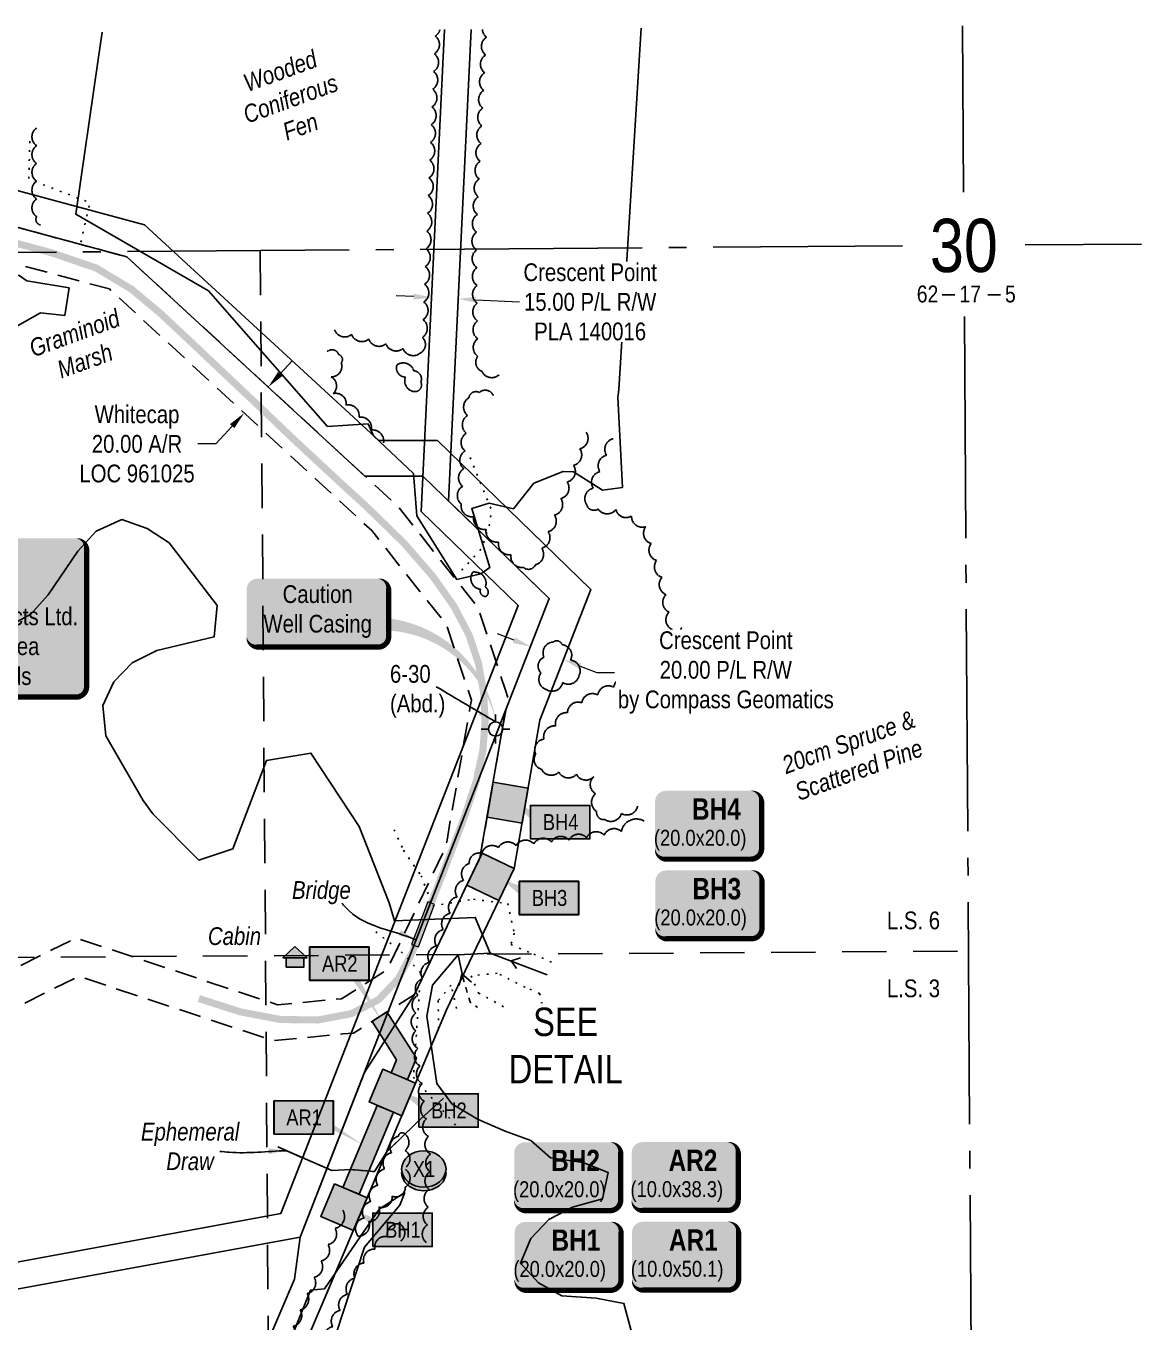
# Model space of a CAD drawing. Extents: x 527605 to 530044, y 6026292 to 6028502.
# Drawn here: x 529409 to 530043, y 6026666 to 6027396 of the extents above; entities that cross this region are included whole.
import ezdxf
from ezdxf.enums import TextEntityAlignment as Align

# ---------------------------------------------------------------- set-up
doc = ezdxf.new("R2010")
doc.units = 0
doc.header["$LTSCALE"] = 5
for name, pattern in [('0', [1, 1, 0]), ('foc-ACCESSROAD', [3.75, 2.5, -1.25]), ('foc-LSD', [8, 5, -3]), ('foc-QUARTERLINE', [33, 25, -3, 2, -3]), ('foc-TOPO', [1, 0.2, -0.8]), ('foc-TOPO-ephemeral', [6.25, 3.125, -0.625, 0.625, -0.625, 0.625, -0.625])]:
    doc.linetypes.add(name, pattern=pattern)
for name, color, linetype in [('10', 1, 'Continuous'), ('9', 3, 'Continuous'), ('AS-RESIDENCE', 14, 'Continuous'), ('AS-ROADS', 254, 'Continuous'), ('C-RW', 13, 'Continuous'), ('DETAIL-T', 7, 'Continuous'), ('F-AR', 190, 'foc-ACCESSROAD'), ('F-WS-S', 190, 'Continuous'), ('L-QSEC', 8, 'foc-QUARTERLINE'), ('L-SECLBL', 7, 'Continuous'), ('L-SECTION-LSD', 7, 'foc-LSD'), ('P-CROSSINGS', 250, 'Continuous'), ('P-TEMP-BLOCKS', 250, 'Continuous'), ('P-TEMP-H', 41, 'Continuous'), ('P-TEMP_WORKSPACE', 46, 'Continuous'), ('T-BUSH', 110, '0'), ('T-BUSH-T', 110, 'Continuous'), ('T-DRAW', 143, 'foc-TOPO-ephemeral'), ('T-GENERAL', 48, 'foc-TOPO'), ('T-VEGETATION CHANGE', 104, 'foc-TOPO'), ('T-WATER', 160, 'Continuous'), ('T-WATER-T', 170, 'Continuous'), ('WETLAND', 143, 'Continuous'), ('WETLAND-T', 146, 'Continuous')]:
    doc.layers.add(name, color=color, linetype=linetype)
for name, color, linetype, lineweight in [('AS-GENERAL', 48, 'Continuous', 18), ('C-RW-T', 13, 'Continuous', 9), ('F-AR-T', 190, 'Continuous', 9), ('F-WS-T', 190, 'Continuous', 9), ('T-TEXT', 48, 'Continuous', 18)]:
    doc.layers.add(name, color=color, linetype=linetype, lineweight=lineweight)
doc.layers.add('P-75m DRAINAGE AREA', color=7, linetype='Continuous', true_color=0xf1f8f1)
doc.styles.add('100L', font='ARIALN.TTF', dxfattribs={"height": 11})
doc.styles.add('80', font='ARIALN.TTF', dxfattribs={"height": 10})
doc.styles.add('80CG', font='ARIALN.TTF', dxfattribs={"height": 10})
doc.styles.add('80L', font='ARIALN.TTF', dxfattribs={"height": 10})
doc.styles.add('BOLD', font='ARIALNB.TTF')
doc.styles.add('Crossing', font='ARIALN.TTF', dxfattribs={"height": 10})
doc.styles.add('foc-LtypeFont', font='ARIALN.TTF', dxfattribs={"height": 7.35})
doc.styles.add('SIMPLEX', font='ARIALN.TTF')
doc.linetypes.add('foc-TOPO-flowdirection-NOLINE', pattern='A,0,[">",foc-LtypeFont,S=0.3,R=0,X=0,Y=-0.945],-20,[">",foc-LtypeFont,S=0.3,R=0,X=0,Y=-0.945],0', length=20)
doc.dimstyles.new('Compass 5 000', dxfattribs={"dimscale": 5, "dimtxt": 9, "dimasz": 2, "dimexe": 0.2, "dimexo": 0.0625, "dimgap": 0.5, "dimtad": 0, "dimtih": 1, "dimtoh": 1, "dimzin": 0, "dimdsep": 46, "dimtxsty": '80CG', "dimcen": 0.1, "dimse1": 1, "dimse2": 1, "dimclrd": 256, "dimclrt": 256, "dimaunit": 1, "dimadec": 4, "dimazin": 0, "dimtfac": 0.06, "dimtofl": 0, "dimtmove": 0, "dimatfit": 1, "dimfxl": 0.2, "dimtolj": 1, "dimtzin": 0, "dimlwd": -1, "dimarcsym": 0})

# ---------------------------------------------------------------- blocks, each defined once
blk = doc.blocks.new('L-SECLBL')
at = {"layer": '9', "color": 7}
for p, q in [((-5.08, -27.83), (-12.29, -27.83)), ((20.7, -27.83), (13.5, -27.83))]:
    blk.add_line(p, q, dxfattribs=at)
at = {"layer": '10', "color": 2, "style": 'SIMPLEX'}
blk.add_attdef('SEC', text='', height=30, dxfattribs=at).set_placement((0, 0), align=Align.MIDDLE)
at = {"layer": '10', "color": 5, "style": '80L'}
blk.add_attdef('TWP', text='', height=9.5, dxfattribs=at).set_placement((-14.43, -27.37), align=Align.MIDDLE_RIGHT)
blk.add_attdef('RGE', text='', height=9.5, dxfattribs=at).set_placement((3.62, -27.37), align=Align.MIDDLE_CENTER)
blk.add_attdef('MER', text='', height=9.5, dxfattribs=at).set_placement((23.17, -27.37), align=Align.MIDDLE_LEFT)
blk = doc.blocks.new('*U425')
h = blk.add_hatch(color=255)
edge = h.paths.add_edge_path()
edge.add_line((-139, -45.5), (139, -45.5))
edge.add_arc((139, -39.5), 6, 270, 360)
edge.add_line((145, -39.5), (145, 38))
edge.add_arc((139, 38), 6, 0, 90)
edge.add_line((139, 44), (-139, 44))
edge.add_arc((-139, 38), 6, 90, 180)
edge.add_line((-145, 38), (-145, -39.5))
edge.add_arc((-139, -39.5), 6, 180, 270)
at = {"color": 44, "flags": 128}
blk.add_lwpolyline([(-139, -45.5, 3, 3, 0), (139, -45.5, 3, 3, 0.414214), (145, -39.5, 3, 3, 0), (145, 38, 3, 0, 0.414214), (139, 44, 0, 0, 0), (-139, 44, 0, 0, 0.414214), (-145, 38, 0, 0, 0), (-145, -39.5, 0, 3, 0.414214)], format="xyseb", close=True, dxfattribs=at)
at = {"color": 44, "style": '80'}
blk.add_attdef('ENTER_TEXT_001', (-35.99, -5), '', height=10, dxfattribs=at)
blk = doc.blocks.new('*U426')
h = blk.add_hatch(color=191)
edge = h.paths.add_edge_path()
edge.add_line((-24, -20), (24, -20))
edge.add_arc((24, -14), 6, 270, 360)
edge.add_line((30, -14), (30, 12.5))
edge.add_arc((24, 12.5), 6, 0, 90)
edge.add_line((24, 18.5), (-24, 18.5))
edge.add_arc((-24, 12.5), 6, 90, 180)
edge.add_line((-30, 12.5), (-30, -14))
edge.add_arc((-24, -14), 6, 180, 270)
at = {"color": 250, "flags": 128}
blk.add_lwpolyline([(-24, -20, 3, 3, 0), (24, -20, 3, 3, 0.414214), (30, -14, 3, 3, 0), (30, 12.5, 3, 0, 0.414214), (24, 18.5, 0, 0, 0), (-24, 18.5, 0, 0, 0.414214), (-30, 12.5, 0, 0, 0), (-30, -14, 0, 3, 0.414214)], format="xyseb", close=True, dxfattribs=at)
at = {"flags": 128}
blk.add_lwpolyline([(-26.08, -12.47, 0, 7.5, 0), (0, 0, 0, 0, 0)], format="xyseb", dxfattribs=at)
at = {"color": 250}
for tag, p, height, style in [('TEMP_AREA_W1_001', (-9.21, 2.24), 12, 'BOLD'), ('ENTER_TEXT_001', (-30.66, -12.47), 9, '80')]:
    blk.add_attdef(tag, p, '', height=height, dxfattribs=dict(at, style=style))
blk = doc.blocks.new('*D428')
at = {"layer": 'C-RW-T', "transparency": 16777216}
for p, q in [((529627.91, 6027243.93), (529617.92, 6027244.44)), ((529662.85, 6027242.17), (529687.42, 6027240.94))]:
    blk.add_line(p, q, dxfattribs=at)
for points in [[(529627.99, 6027245.6), (529627.82, 6027242.27), (529637.9, 6027243.43)], [(529662.94, 6027243.84), (529662.77, 6027240.51), (529652.87, 6027242.68)]]:
    blk.add_solid(points, dxfattribs=at)
at = {"layer": 'C-RW-T', "transparency": 16777216, "insert": (529727.18, 6027240.94), "char_height": 10, "attachment_point": 5, "style": '80CG', "bg_fill": 3, "box_fill_scale": 1.1, "bg_fill_color": 256, "bg_fill_true_color": 13158600, "bg_fill_transparency": 0}
blk.add_mtext('\\A1;Crescent Point\\P15.00 P/L R/W\\PPLA 140016', dxfattribs=at)
blk = doc.blocks.new('*D430')
at = {"layer": 'F-AR-T', "transparency": 16777216}
for p, q in [((529552.65, 6027200.4), (529559.42, 6027207.75)), ((529525.56, 6027170.98), (529516.3, 6027160.93)), ((529516.3, 6027160.93), (529506.3, 6027160.93))]:
    blk.add_line(p, q, dxfattribs=at)
for points in [[(529551.42, 6027201.53), (529553.87, 6027199.27), (529545.87, 6027193.04)], [(529524.33, 6027172.11), (529526.78, 6027169.85), (529532.33, 6027178.34)]]:
    blk.add_solid(points, dxfattribs=at)
at = {"layer": 'F-AR-T', "transparency": 16777216, "insert": (529471.97, 6027160.93), "char_height": 10, "attachment_point": 5, "style": '80CG'}
blk.add_mtext('\\A1;Whitecap\\P20.00 A/R\\PLOC 961025', dxfattribs=at)
blk = doc.blocks.new('res_occ')
for points in [[(0.1, 0.89), (-1.26, -0.37), (1.46, -0.37)], [(-0.9, -1.43), (1.1, -1.43), (1.1, -0.37), (-0.9, -0.37)]]:
    blk.add_hatch(color=14).paths.add_polyline_path(points)
at = {"color": 14}
for points in [[(0.1, 0.89), (-1.26, -0.37), (1.46, -0.37)], [(-0.9, -1.43), (1.1, -1.43), (1.1, -0.37), (-0.9, -0.37)]]:
    blk.add_lwpolyline(points, close=True, dxfattribs=at)
blk = doc.blocks.new('GABD')
for p, q in [((0, 0.81), (0, 1.62)), ((-0.81, 0), (-1.62, 0)), ((1.62, 0), (0.81, 0)), ((0, -0.81), (0, -1.62))]:
    blk.add_line(p, q)
blk.add_circle((0, 0), 0.8)
blk = doc.blocks.new('Temp_Area')
h = blk.add_hatch(color=191)
h.dxf.hatch_style = 1
h.paths.add_polyline_path([(-16.83, -9.44), (16.33, -9.44), (16.33, 9.05), (-16.83, 9.05)])
at = {"color": 250}
for points in [[(-17.03, -9.64), (16.53, -9.64), (16.53, 9.25), (-17.03, 9.25)], [(-16.93, -9.54), (16.43, -9.54), (16.43, 9.15), (-16.93, 9.15)]]:
    blk.add_lwpolyline(points, close=True, dxfattribs=at)
at = {"color": 250, "style": '80L'}
blk.add_attdef('TEMPORARY', text='', height=9, dxfattribs=at).set_placement((0, -0.15), align=Align.MIDDLE_CENTER)
blk = doc.blocks.new('*U455')
h = blk.add_hatch(color=191)
edge = h.paths.add_edge_path()
edge.add_line((-24, -20), (24, -20))
edge.add_arc((24, -14), 6, 270, 360)
edge.add_line((30, -14), (30, 12.5))
edge.add_arc((24, 12.5), 6, 0, 90)
edge.add_line((24, 18.5), (-24, 18.5))
edge.add_arc((-24, 12.5), 6, 90, 180)
edge.add_line((-30, 12.5), (-30, -14))
edge.add_arc((-24, -14), 6, 180, 270)
at = {"color": 250, "flags": 128}
blk.add_lwpolyline([(-24, -20, 3, 3, 0), (24, -20, 3, 3, 0.414214), (30, -14, 3, 3, 0), (30, 12.5, 3, 0, 0.414214), (24, 18.5, 0, 0, 0), (-24, 18.5, 0, 0, 0.414214), (-30, 12.5, 0, 0, 0), (-30, -14, 0, 3, 0.414214)], format="xyseb", close=True, dxfattribs=at)
at = {"flags": 128}
blk.add_lwpolyline([(-20.05, -19.52, 0, 7.5, 0), (0, 0, 0, 0, 0)], format="xyseb", dxfattribs=at)
at = {"color": 250}
for tag, p, height, style in [('TEMP_AREA_W1_001', (-9.21, 2.24), 12, 'BOLD'), ('ENTER_TEXT_001', (-30.66, -12.47), 9, '80')]:
    blk.add_attdef(tag, p, '', height=height, dxfattribs=dict(at, style=style))
blk = doc.blocks.new('*D456')
at = {"layer": 'C-RW-T', "transparency": 16777216}
for p, q in [((529684.3, 6027050.4), (529674.99, 6027054.04)), ((529721.56, 6027035.86), (529730.87, 6027032.23)), ((529730.87, 6027032.23), (529740.87, 6027032.23))]:
    blk.add_line(p, q, dxfattribs=at)
for points in [[(529684.91, 6027051.96), (529683.7, 6027048.85), (529693.62, 6027046.77)], [(529722.16, 6027037.42), (529720.95, 6027034.31), (529712.24, 6027039.5)]]:
    blk.add_solid(points, dxfattribs=at)
at = {"layer": 'C-RW-T', "transparency": 16777216, "insert": (529803.59, 6027032.23), "char_height": 10, "attachment_point": 5, "style": '80CG', "bg_fill": 3, "box_fill_scale": 1.1, "bg_fill_color": 256, "bg_fill_true_color": 13158600, "bg_fill_transparency": 0}
blk.add_mtext('\\A1;Crescent Point\\P20.00 P/L R/W\\Pby Compass Geomatics', dxfattribs=at)
blk = doc.blocks.new('xing2')
h = blk.add_hatch(color=50)
h.dxf.hatch_style = 1
edge = h.paths.add_edge_path()
edge.add_ellipse((0, 0), major_axis=(-12.5, 0), ratio=0.816297, start_angle=0, end_angle=360)
h = blk.add_hatch(color=250)
h.dxf.hatch_style = 1
edge = h.paths.add_edge_path()
edge.add_ellipse((0, -2.05), major_axis=(-12.5, 0), ratio=0.816297, start_angle=0, end_angle=180)
edge.add_line((12.5, -2.05), (12.5, 0))
edge.add_ellipse((0, 0), major_axis=(-12.5, 0), ratio=0.816297, start_angle=0, end_angle=180, ccw=False)
edge.add_line((-12.5, 0), (-12.5, -2.05))
at = {"color": 250}
blk.add_ellipse((0, 0), major_axis=(-12.5, 0), ratio=0.816297, dxfattribs=at)
blk.add_ellipse((0, -2.05), major_axis=(-12.5, 0), ratio=0.816297, start_param=0, end_param=3.141593, dxfattribs=at)
at = {"color": 250, "style": 'Crossing'}
blk.add_attdef('CROSSING', text='', height=9, dxfattribs=at).set_placement((0.09, 0.02), align=Align.MIDDLE_CENTER)
at = {"color": 250, "style": 'Crossing', "flags": 1}
for tag, p in [('OWNER', (0.09, -12.49)), ('DESCRIPTION', (0.09, -25.77)), ('LOCATION', (0.09, -39.3)), ('DWG_REF', (0.09, -52.84))]:
    blk.add_attdef(tag, text='', height=9, dxfattribs=at).set_placement(p, align=Align.MIDDLE_CENTER)

msp = doc.modelspace()

# ---------------------------------------------------------------- hatches: boundary and pattern name
h = msp.add_hatch(color=50)
edge = h.paths.add_edge_path()
edge.add_line((529539.716, 6027046.53), (529607.716, 6027046.53))
edge.add_arc((529607.716, 6027052.53), 6, 270, 360)
edge.add_line((529613.716, 6027052.53), (529613.716, 6027079.03))
edge.add_arc((529607.716, 6027079.03), 6, 0, 90)
edge.add_line((529607.716, 6027085.03), (529539.716, 6027085.03))
edge.add_arc((529539.716, 6027079.03), 6, 90, 180)
edge.add_line((529533.716, 6027079.03), (529533.716, 6027052.53))
edge.add_arc((529539.716, 6027052.53), 6, 180, 270)
at = {"layer": 'AS-GENERAL'}
h = msp.add_hatch(color=256, dxfattribs=at)
h.dxf.hatch_style = 1
h.paths.add_polyline_path([(529626.612, 6026878.936), (529630.512, 6026877.722), (529639.494, 6026901.559), (529635.709, 6026902.995)])
at = {"layer": 'P-TEMP-H'}
h = msp.add_hatch(color=256, dxfattribs=at)
h.dxf.hatch_style = 1
h.paths.add_polyline_path([(529692.248, 6026967.047), (529688.814, 6026947.354), (529669.121, 6026950.788), (529672.555, 6026970.481)])
h = msp.add_hatch(color=256, dxfattribs=at)
h.dxf.hatch_style = 1
h.paths.add_polyline_path([(529684.345, 6026921.73), (529675.716, 6026903.699), (529657.685, 6026912.329), (529666.314, 6026930.36)])
h = msp.add_hatch(color=256, dxfattribs=at)
h.dxf.hatch_style = 1
h.paths.add_polyline_path([(529604.323, 6026835.641), (529618.09, 6026813.966), (529615.059, 6026806.773), (529624.269, 6026802.891), (529629.333, 6026814.907), (529612.76, 6026841)])
h = msp.add_hatch(color=256, dxfattribs=at)
h.dxf.hatch_style = 1
h.paths.add_polyline_path([(529628.874, 6026800.95), (529621.11, 6026782.53), (529602.69, 6026790.293), (529610.454, 6026808.714)])
h = msp.add_hatch(color=256, dxfattribs=at)
h.dxf.hatch_style = 1
h.paths.add_polyline_path([(529607.286, 6026788.356), (529587.808, 6026742.202), (529597.016, 6026738.316), (529616.496, 6026784.474)])
h = msp.add_hatch(color=256, dxfattribs=at)
h.dxf.hatch_style = 1
h.paths.add_polyline_path([(529601.622, 6026736.377), (529593.859, 6026717.957), (529575.438, 6026725.72), (529583.202, 6026744.141)])

# ---------------------------------------------------------------- linework, layer by layer
at = {"color": 240, "flags": 128}
msp.add_lwpolyline([(529539.716, 6027046.53, 3, 3, 0), (529607.716, 6027046.53, 3, 3, 0.4142136), (529613.716, 6027052.53, 3, 3, 0), (529613.716, 6027079.03, 3, 0, 0.4142136), (529607.716, 6027085.03, 0, 0, 0), (529539.716, 6027085.03, 0, 0, 0.4142136), (529533.716, 6027079.03, 0, 0, 0), (529533.716, 6027052.53, 0, 3, 0.4142136)], format="xyseb", close=True, dxfattribs=at)
at = {"layer": 'AS-GENERAL', "flags": 128}
msp.add_lwpolyline([(529626.612, 6026878.936), (529630.512, 6026877.722), (529639.494, 6026901.559), (529635.709, 6026902.995)], close=True, dxfattribs=at)
at = {"layer": 'AS-ROADS', "const_width": 3.998, "flags": 128}
msp.add_lwpolyline([(529394.993, 6027276.43), (529423.59, 6027268.713), (529448.936, 6027260.076), (529468.867, 6027248.12), (529485.151, 6027234.489), (529501.828, 6027218.902), (529520.388, 6027201.343), (529540.002, 6027182.847), (529560.062, 6027163.692), (529580.845, 6027144.352), (529601.735, 6027125.16), (529622.377, 6027105.02), (529638.582, 6027086.368), (529650.394, 6027069.63), (529658.948, 6027053.462), (529664.313, 6027037.314), (529667.183, 6027020.992), (529668.018, 6027004.752), (529666.819, 6026988.52), (529663.042, 6026971.108), (529656.899, 6026952.219), (529649.397, 6026932.373), (529641.474, 6026912.163), (529633.903, 6026892.678), (529627.032, 6026874.665), (529619.113, 6026859.589), (529607.997, 6026847.92), (529592.71, 6026840.066), (529574.004, 6026836.481), (529552.651, 6026836.751), (529530.148, 6026841.062), (529511.799, 6026846.945), (529506.763, 6026848.555)], dxfattribs=at)
at = {"layer": 'C-RW'}
for points in [[(529435.027, 6026345.247), (529578.918, 6026682.585), (529646.29, 6026842.215), (529684.345, 6026921.73), (529698.939, 6027005.418), (529727.64, 6027078.952), (529641.144, 6027162.875), (529608.138, 6027162.875), (529476.248, 6027284.33), (529083.231, 6027390.253)], [(529660.192, 6027394.423), (529647.378, 6027128.974), (529704.191, 6027073.851), (529563.817, 6026714.203), (529305.824, 6026666.738), (529153.782, 6026708.214), (529157.728, 6026722.678), (529306.473, 6026682.101), (529552.888, 6026727.436), (529686.604, 6027070.025), (529632.077, 6027122.931), (529645.177, 6027394.315)], [(529015.871, 6027387.113), (529017.234, 6027387.337), (529466.313, 6027266.305), (529600.337, 6027142.885), (529633.04, 6027142.885), (529704.191, 6027073.851), (529679.591, 6027010.823), (529665.126, 6026927.876), (529628.259, 6026850.845), (529600.024, 6026806.969), (529563.817, 6026714.203), (529560.586, 6026690.555), (529413.165, 6026345.085)]]:
    msp.add_lwpolyline(points, dxfattribs=at)
at = {"layer": 'F-AR', "flags": 128}
for points in [[(529015.871, 6027387.113), (529017.234, 6027387.337), (529115.576, 6027360.833), (529145.787, 6027352.69), (529392.752, 6027286.131), (529407.786, 6027282.079), (529454.77, 6027269.409), (529466.313, 6027266.305), (529618.922, 6027125.77), (529664.005, 6027068.917), (529672.107, 6027044.509), (529679.503, 6027022.205), (529680.862, 6027018.115), (529665.126, 6026927.876), (529628.259, 6026850.845), (529607.458, 6026837.632), (529593.85, 6026828.989), (529587.852, 6026828.652), (529548.751, 6026824.791), (529439.11, 6026861.106), (529251.97, 6026768.174), (529159.908, 6026722.403), (529157.459, 6026721.199), (529149.847, 6026717.461), (529149.422, 6026717.249), (529122.136, 6026703.629), (529119.784, 6026702.455), (529020.454, 6026652.872)], [(529020.315, 6026675.181), (529119.641, 6026724.757), (529140.516, 6026735.176), (529149.705, 6026739.738), (529437.585, 6026882.668), (529551.065, 6026845.083), (529587.2, 6026848.445), (529598.339, 6026855.521), (529612.703, 6026864.645), (529641.444, 6026924.698), (529645.904, 6026934.018), (529646.566, 6026937.819), (529659.509, 6027012.231), (529660.279, 6027016.661), (529646.145, 6027059.267), (529604.231, 6027112.125), (529456.379, 6027248.28), (529380.006, 6027268.857), (529145.92, 6027331.952), (529115.708, 6027340.094), (529016.208, 6027366.91), (529015.997, 6027366.876)]]:
    msp.add_lwpolyline(points, dxfattribs=at)
at = {"layer": 'L-QSEC'}
for p, q in [((529936.873, 6027396.423), (529937.488, 6027302.771)), ((529136.54, 6027266.85), (529903.025, 6027272.53)), ((529972.269, 6027273.044), (530037.799, 6027273.529)), ((529937.947, 6027232.809), (529942.962, 6026469.071))]:
    msp.add_line(p, q, dxfattribs=at)
at = {"layer": 'L-SECTION-LSD'}
for p, q in [((529541.389, 6027269.85), (529547.271, 6026476.195)), ((529149.134, 6026870.075), (529940.295, 6026875.27))]:
    msp.add_line(p, q, dxfattribs=at)
at = {"layer": 'P-CROSSINGS', "flags": 128}
for points in [[(529683.082, 6026958.908, 0, 4.995, 0), (529695.632, 6026951.44, 0, 0, 0), (529695.632, 6026951.44, 0, 0, 0)], [(529676.806, 6026916.189, 0, 4.995, 0), (529689.357, 6026908.72, 0, 0, 0), (529689.357, 6026908.72, 0, 0, 0)], [(529610.321, 6026835.224, 0, 4.995, 0), (529587.936, 6026871.226, 0, 0, 0)], [(529620.155, 6026796.473, 0, 4.995, 0), (529632.706, 6026789.004, 0, 0, 0), (529632.706, 6026789.004, 0, 0, 0)], [(529599.071, 6026766.284, 0, 4.995, 0), (529567.836, 6026784.59, 0, 0, 0)], [(529594.244, 6026729.255, 0, 4.995, 0), (529606.794, 6026721.786, 0, 0, 0), (529606.794, 6026721.786, 0, 0, 0)]]:
    msp.add_lwpolyline(points, format="xyseb", dxfattribs=at)
at = {"layer": 'P-TEMP_WORKSPACE', "flags": 128}
for points in [[(529692.248, 6026967.047), (529688.814, 6026947.354), (529669.121, 6026950.788), (529672.555, 6026970.481)], [(529684.345, 6026921.73), (529675.716, 6026903.699), (529657.685, 6026912.329), (529666.314, 6026930.36)], [(529604.323, 6026835.641), (529618.09, 6026813.966), (529615.059, 6026806.773), (529624.269, 6026802.891), (529629.333, 6026814.907), (529612.76, 6026841)], [(529628.874, 6026800.95), (529621.11, 6026782.53), (529602.69, 6026790.293), (529610.454, 6026808.714)], [(529607.286, 6026788.356), (529587.808, 6026742.202), (529597.016, 6026738.316), (529616.496, 6026784.474)], [(529601.622, 6026736.377), (529593.859, 6026717.957), (529575.438, 6026725.72), (529583.202, 6026744.141)]]:
    msp.add_lwpolyline(points, close=True, dxfattribs=at)
at = {"layer": 'T-BUSH', "flags": 128}
for points in [[(529583.25, 6027225.243, 0.5205671), (529592.892, 6027222.609, 0.5205671), (529602.533, 6027219.974, 0.5205671), (529612.174, 6027217.34, 0.5205671), (529621.816, 6027214.705, 0.5205671), (529631.457, 6027212.07, 0.5205671), (529632.672, 6027220.963, 0.5205671), (529633.088, 6027230.95, 0.5205671), (529633.504, 6027240.936, 0.5205671), (529633.92, 6027250.922, 0.5205671), (529634.336, 6027260.908, 0.5205671), (529634.752, 6027270.894, 0.5205671), (529635.169, 6027280.88, 0.5205671), (529635.585, 6027290.866, 0.5205671), (529636.001, 6027300.852, 0.5205671), (529636.417, 6027310.838, 0.5205671), (529636.833, 6027320.824, 0.5205671), (529637.249, 6027330.811, 0.5205671), (529637.665, 6027340.797, 0.5205671), (529638.081, 6027350.783, 0.5205671), (529638.497, 6027360.769, 0.5205671), (529638.976, 6027370.752, 0.5205671), (529639.465, 6027380.735, 0.5205671), (529639.954, 6027390.718, 0.1887327), (529642.595, 6027394.296, 0.1887327)], [(529675.955, 6027199.95, -0.5205671), (529666.164, 6027201.954, -0.5205671), (529664.002, 6027210.263, -0.5205671), (529663.879, 6027220.257, -0.5205671), (529663.757, 6027230.251, -0.5205671), (529663.634, 6027240.245, -0.5205671), (529663.512, 6027250.239, -0.5205671), (529663.389, 6027260.233, -0.5205671), (529663.267, 6027270.227, -0.5205671), (529663.19, 6027280.22, -0.5205671), (529663.695, 6027290.202, -0.5205671), (529664.199, 6027300.184, -0.5205671), (529664.704, 6027310.166, -0.5205671), (529665.208, 6027320.149, -0.5205671), (529665.713, 6027330.131, -0.5205671), (529666.217, 6027340.113, -0.5205671), (529666.722, 6027350.095, -0.5205671), (529667.227, 6027360.077, -0.5205671), (529667.752, 6027370.058, -0.5205671), (529668.284, 6027380.038, -0.5205671), (529668.815, 6027390.019, -0.2153916), (529666.484, 6027394.469, -0.2153916)], [(529415.401, 6027338.935, 0.5205671), (529415.402, 6027328.94, 0.5205671), (529415.403, 6027318.946, 0.5205671), (529415.403, 6027308.951, 0.5205671), (529415.404, 6027298.956, 0.5205671), (529415.404, 6027288.961, 0.5205671), (529417.671, 6027284.325, 0.5205671)], [(529610.785, 6027161.491, 0.5205671), (529603.929, 6027168.763, 0.5205671), (529597.072, 6027176.035, 0.5205671), (529589.802, 6027182.843, 0.5205671), (529582.452, 6027189.342, 0.5205671), (529581.266, 6027198.703, 0.5205671), (529587.011, 6027206.569, 0.5205671), (529585.534, 6027211.389, 0.5205671), (529579.148, 6027213.058, 0.5205671)], [(529724.961, 6027167.548, -0.5205671), (529721.385, 6027158.214, -0.5205671), (529717.81, 6027148.881, -0.5205671), (529714.234, 6027139.548, -0.5205671), (529710.659, 6027130.214, -0.5205671), (529707.083, 6027120.881, -0.5205671), (529703.508, 6027111.548, -0.5205671), (529699.932, 6027102.214, -0.5205671), (529696.357, 6027092.881, -0.5205671), (529689.629, 6027091.443, -0.5205671), (529682.624, 6027098.572, -0.5205671), (529675.619, 6027105.701, -0.5205671), (529668.614, 6027112.83, -0.5205671), (529661.609, 6027119.959, -0.5205671), (529654.632, 6027127.099, -0.5205671), (529655.336, 6027137.068, -0.5205671), (529656.041, 6027147.038, -0.5205671), (529656.746, 6027157.008, -0.5205671), (529657.45, 6027166.978, -0.5205671), (529658.155, 6027176.948, -0.5205671), (529658.86, 6027186.918, -0.5205671), (529664.754, 6027189.952, -0.5205671), (529672.642, 6027188.225, -0.5205671)], [(529740.187, 6027163.873, 0.5205671), (529736.439, 6027154.607, 0.5205671), (529732.691, 6027145.342, 0.5205671), (529728.944, 6027136.076, 0.5205671), (529725.196, 6027126.81, 0.5205671), (529731.698, 6027124.283, 0.5205671), (529741.69, 6027124.05, 0.5205671), (529750.48, 6027120.347, 0.5205671), (529758.474, 6027114.349, 0.5205671), (529761.559, 6027104.855, 0.5205671), (529764.609, 6027095.337, 0.5205671), (529767.659, 6027085.819, 0.5205671), (529769.891, 6027076.099, 0.5205671), (529771.619, 6027066.255, 0.5205671), (529773.347, 6027056.411, 0.5205671), (529773.968, 6027055.299, 0.5205671), (529778.62, 6027057.472, 0.5205671)], [(529753.886, 6026956.951, -0.5205671), (529744.8, 6026952.787, -0.5205671), (529735.421, 6026949.434, -0.5205671), (529730.881, 6026953.953, -0.5205671), (529730.262, 6026963.929, -0.5205671), (529729.338, 6026973.618, -0.5205671), (529719.421, 6026974.868, -0.5205671), (529709.505, 6026976.118, -0.5205671), (529699.788, 6026977.758, -0.5205671), (529696.561, 6026986.226, -0.5205671), (529701.159, 6026994.618, -0.5205671), (529707.798, 6027002.089, -0.5205671), (529714.438, 6027009.56, -0.5205671), (529722.469, 6027015.195, -0.5205671), (529731.455, 6027019.57, -0.5205671), (529740.441, 6027023.945, -0.5205671), (529749.428, 6027028.32, -0.5205671), (529758.335, 6027032.85, -0.5205671), (529767.17, 6027037.524, -0.5205671), (529776.004, 6027042.199, -0.5205671), (529784.838, 6027046.873, -0.5205671), (529790.825, 6027050.041, -0.5205671)], [(529634.99, 6026711.055, -0.5205671), (529635.494, 6026721.037, -0.5205671), (529635.998, 6026731.019, -0.5205671), (529636.502, 6026741.001, -0.5205671), (529637.007, 6026750.983, -0.5205671), (529637.325, 6026760.959, -0.5205671), (529636.135, 6026770.882, -0.5205671), (529634.945, 6026780.806, -0.5205671), (529633.756, 6026790.73, -0.5205671), (529632.566, 6026800.653, -0.5205671), (529631.377, 6026810.577, -0.5205671), (529630.187, 6026820.501, -0.5205671), (529628.997, 6026830.425, -0.5205671), (529628.953, 6026840.35, -0.5205671), (529630.105, 6026850.279, -0.5205671), (529632.824, 6026859.795, -0.5205671), (529636.706, 6026869.004, -0.5205671), (529640.589, 6026878.214, -0.5205671), (529644.471, 6026887.424, -0.5205671), (529648.353, 6026896.634, -0.5205671), (529652.236, 6026905.844, -0.5205671), (529655.945, 6026915.12, -0.5205671), (529659.115, 6026924.598, -0.5205671), (529666.104, 6026930.348, -0.5205671), (529675.532, 6026933.626, -0.5205671), (529685.472, 6026934.673, -0.5205671), (529695.411, 6026935.719, -0.5205671), (529705.351, 6026936.765, -0.5205671), (529715.291, 6026937.812, -0.5205671), (529725.192, 6026939.169, -0.5205671), (529735.086, 6026940.589, -0.5205671), (529744.791, 6026942.645, -0.5205671), (529757.584, 6026948.551, -0.5205671)], [(529623.211, 6026752.318, -0.5205671), (529623.08, 6026742.324, -0.5205671), (529615.685, 6026737.168, -0.5205671), (529608.261, 6026731.041, -0.5205671), (529602.481, 6026722.886, -0.5205671), (529596.702, 6026714.732, -0.5205671), (529595.982, 6026715.713, -0.5205671), (529599.829, 6026724.938, -0.5205671), (529603.675, 6026734.162, -0.5205671), (529607.536, 6026743.382, -0.5205671), (529611.44, 6026752.582, -0.5205671), (529615.344, 6026761.783, -0.5205671), (529619.248, 6026770.984, -0.5205671), (529622.026, 6026772.868, -0.5205671), (529622.983, 6026762.919, -0.5205671), (529623.605, 6026753.766, -0.5205671)], [(529451.693, 6026487.569, 0.5205671), (529459.282, 6026494.073, 0.5205671), (529466.871, 6026500.577, 0.5205671), (529474.46, 6026507.081, 0.5205671), (529480.505, 6026515.004, 0.5205671), (529486.347, 6026523.113, 0.5205671), (529492.189, 6026531.223, 0.5205671), (529498.031, 6026539.333, 0.5205671), (529503.9, 6026547.422, 0.5205671), (529509.951, 6026555.377, 0.5205671), (529516.002, 6026563.332, 0.5205671), (529520.906, 6026571.945, 0.5205671), (529524.716, 6026581.185, 0.5205671), (529528.525, 6026590.425, 0.5205671), (529532.367, 6026599.652, 0.5205671), (529536.299, 6026608.841, 0.5205671), (529540.231, 6026618.03, 0.5205671), (529544.163, 6026627.218, 0.5205671), (529548.095, 6026636.407, 0.5205671), (529552.027, 6026645.596, 0.5205671), (529555.959, 6026654.785, 0.5205671), (529559.891, 6026663.974, 0.5205671), (529563.823, 6026673.163, 0.5205671), (529567.755, 6026682.352, 0.5205671), (529571.687, 6026691.54, 0.5205671), (529575.619, 6026700.729, 0.5205671), (529579.551, 6026709.918, 0.5205671), (529583.483, 6026719.107, 0.5205671), (529587.834, 6026729.277, 0.5205671)], [(529585.868, 6026630.107, -0.5205671), (529578.521, 6026636.272, -0.5205671), (529574.822, 6026645.557, -0.5205671), (529578.065, 6026654.671, -0.5205671), (529582.217, 6026663.762, -0.5205671), (529586.369, 6026672.854, -0.5205671), (529590.521, 6026681.945, -0.5205671), (529594.673, 6026691.037, -0.5205671), (529599.792, 6026699.585, -0.5205671), (529605.924, 6026707.427, -0.5205671), (529612.962, 6026714.523, -0.5205671), (529620, 6026721.62, -0.5205671), (529620.471, 6026711.885, -0.5205671)]]:
    msp.add_lwpolyline(points, format="xyb", dxfattribs=at)
for points in [[(529618.4, 6027205.473, -0.5205671), (529627.826, 6027202.149, -0.5205671), (529631.83, 6027195.8, -0.5205671), (529628.841, 6027190.406, -0.5205671), (529623.148, 6027198.621, -0.5205671)], [(529665.392, 6027079.108, -0.5205671), (529660.636, 6027087.899, -0.5205671), (529662.644, 6027088.673, -0.5205671), (529668.148, 6027080.33, -0.5205671), (529668.546, 6027074.991, -0.5205671)], [(529720.925, 6027030.498, -0.5205671), (529711.753, 6027026.527, -0.5205671), (529702.581, 6027022.556, -0.5205671), (529699.524, 6027031.916, -0.5205671), (529701.135, 6027040.882, -0.5205671), (529706.377, 6027049.392, -0.5205671), (529711.366, 6027047.934, -0.5205671), (529716.171, 6027039.169, -0.5205671)]]:
    msp.add_lwpolyline(points, format="xyb", close=True, dxfattribs=at)
at = {"layer": 'T-DRAW', "flags": 128}
for points in [[(529652.77, 6026873.219), (529655.643, 6026859.889), (529659.632, 6026846.566), (529663.833, 6026843.534)], [(529653.344, 6026855.913), (529655.005, 6026862.551), (529660.382, 6026857.81)], [(529551.218, 6026764.963), (529581.647, 6026751.727), (529592.459, 6026752.195), (529605.717, 6026751.077), (529612.684, 6026762.25), (529629.252, 6026778.328), (529644.528, 6026792.365)]]:
    msp.add_lwpolyline(points, dxfattribs=at)
at = {"layer": 'T-DRAW', "linetype": 'foc-TOPO-flowdirection-NOLINE', "flags": 128}
msp.add_lwpolyline([(529551.218, 6026764.963), (529581.647, 6026751.727), (529592.459, 6026752.195), (529605.717, 6026751.077), (529612.684, 6026762.25), (529629.252, 6026778.328), (529644.528, 6026792.365)], dxfattribs=at)
at = {"layer": 'T-GENERAL'}
for points in [[(529616.853, 6026943.682), (529622.091, 6026932.047), (529631.967, 6026917.769), (529638.508, 6026900.797), (529661.441, 6026904.499), (529680.735, 6026902.044), (529684.467, 6026885.382), (529682.557, 6026878.974), (529695.414, 6026873.495), (529707.155, 6026868.288)], [(529606.503, 6026886.157), (529620.833, 6026874.922), (529631.713, 6026863.041), (529627.67, 6026804.284), (529653.268, 6026775.071)], [(529690.539, 6026854.89), (529674.878, 6026862.853), (529660.115, 6026861.367), (529664.359, 6026851.661), (529686.262, 6026839.567), (529701.233, 6026840.732), (529698.732, 6026851.39), (529691.806, 6026854.451)], [(529651.986, 6026842.996), (529648.836, 6026856.046), (529641.645, 6026847.379), (529641.764, 6026829.025)]]:
    msp.add_lwpolyline(points, dxfattribs=at)
at = {"layer": 'T-VEGETATION CHANGE', "flags": 128}
for points in [[(529440.408, 6027274.562), (529445.393, 6027296.868), (529411.014, 6027310.129), (529411.621, 6027332.182)], [(529654.844, 6027089.838), (529665.992, 6027101.916), (529670.298, 6027115.069), (529671.626, 6027123.707), (529659.106, 6027154.336)]]:
    msp.add_lwpolyline(points, dxfattribs=at)
at = {"layer": 'T-WATER'}
msp.add_line((529670.881, 6026874.17), (529703.016, 6026861.864), dxfattribs=at)
at = {"layer": 'T-WATER', "linetype": 'foc-TOPO-flowdirection-NOLINE', "flags": 128}
for points in [[(529480.907, 6026952.569), (529475.417, 6026960.201), (529454.393, 6026996.49), (529452.783, 6027013.567), (529458.967, 6027027.021), (529469.201, 6027037.737), (529483.041, 6027044.686), (529515.427, 6027052.376), (529517.091, 6027069.948), (529490.109, 6027105.199), (529477.601, 6027113.392), (529463.325, 6027118.362), (529448.912, 6027111.764), (529438.625, 6027100.6), (529421.836, 6027075.913), (529412.114, 6027065.058), (529398.887, 6027057.77), (529353.423, 6027040.262), (529341.048, 6027032.466), (529333.076, 6027020.568), (529326.904, 6027006.696), (529327.214, 6026991.464), (529328.823, 6026987.592), (529338.667, 6026976.671), (529367.44, 6026965.765), (529378.815, 6026955.775), (529379.308, 6026939.796), (529365.046, 6026936.095), (529347.386, 6026937.125), (529329.337, 6026942.156), (529314.116, 6026949.398), (529288.889, 6026966.022), (529272.974, 6026991.051), (529259.097, 6027019.683), (529240.309, 6027041.921), (529232.848, 6027054.982), (529232.996, 6027073.179), (529247.801, 6027098.912), (529249.873, 6027113.758), (529247.484, 6027132.233), (529234.322, 6027141.998), (529222.485, 6027135.475), (529221.214, 6027134.775), (529206.135, 6027128.981), (529197.224, 6027141.042), (529190.576, 6027156.179), (529181.47, 6027168.206), (529168.935, 6027176.451), (529154.466, 6027174.639), (529147.292, 6027161.52), (529143.07, 6027146.198), (529139.854, 6027110.03), (529134.762, 6027092.47), (529119.148, 6027085.535), (529086.414, 6027089.196), (529017.648, 6027084.707)], [(529663.65, 6026780.617), (529649.198, 6026789.184), (529640.867, 6026800.747), (529635.155, 6026838.62), (529638.386, 6026856.161), (529652.77, 6026873.219), (529670.881, 6026874.17), (529662.46, 6026894.229), (529617.039, 6026892.266), (529613.906, 6026902.536), (529597.183, 6026945.533), (529569.88, 6026986.792), (529544.82, 6026982.737), (529525.91, 6026932.836), (529506.718, 6026926.594), (529480.907, 6026952.569)], [(530042.552, 6026523.799), (530031.08, 6026525.886), (530011.787, 6026526.211), (529997.496, 6026520.078), (529986.847, 6026510.571), (529972.733, 6026516.575), (529967.522, 6026532.156), (529959.335, 6026544.702), (529943.742, 6026547.9), (529933.472, 6026537.926), (529921.713, 6026509.284), (529911.68, 6026499.255), (529895.868, 6026497.762), (529889.884, 6026513.079), (529879.836, 6026523.648), (529865.936, 6026530.561), (529861.919, 6026546.298), (529865.53, 6026562.201), (529857.429, 6026573.851), (529841.831, 6026571.223), (529832.418, 6026560.552), (529800.839, 6026549.998), (529787.554, 6026542.333), (529776.125, 6026532.802), (529769.892, 6026518.322), (529779.626, 6026486.121), (529775.751, 6026469.126), (529770.768, 6026452.881), (529758.088, 6026425.056), (529743.129, 6026421.125), (529736.569, 6026426.415), (529726.123, 6026440.79), (529723.19, 6026475.319), (529718.813, 6026496.071), (529718.016, 6026515.633), (529712.306, 6026529.546), (529700.984, 6026538.707), (529686.776, 6026531.925), (529682.026, 6026516.785), (529674.996, 6026503.601), (529649.395, 6026488.516), (529630.423, 6026467.253), (529619.954, 6026458.025), (529605.255, 6026462.249), (529607.254, 6026494.494), (529603.288, 6026534.548), (529610.807, 6026547.507), (529620.377, 6026558.322), (529647.584, 6026571.905), (529667.287, 6026573.845), (529680.166, 6026580.94), (529694.783, 6026582.703), (529711.432, 6026579.384), (529726.166, 6026582.891), (529736.022, 6026596.172), (529743.422, 6026609.769), (529748.769, 6026624.303), (529751.259, 6026642.167), (529751.336, 6026657.233), (529746.16, 6026676.862), (529730.527, 6026679.785), (529711.147, 6026681.036), (529698.047, 6026688.343), (529687.921, 6026699.524), (529693.696, 6026713.335), (529703.963, 6026724.102), (529717.277, 6026731.01), (529734.236, 6026735.752), (529737.255, 6026750.582), (529723.081, 6026756.116), (529704.856, 6026758.879), (529693.856, 6026768.561), (529679.294, 6026773.869), (529663.65, 6026780.617)]]:
    msp.add_lwpolyline(points, dxfattribs=at)
at = {"layer": 'T-WATER'}
for points in [[(529480.907, 6026952.569), (529475.417, 6026960.201), (529454.393, 6026996.49), (529452.783, 6027013.567), (529458.967, 6027027.021), (529469.201, 6027037.737), (529483.041, 6027044.686), (529515.427, 6027052.376), (529517.091, 6027069.948), (529490.109, 6027105.199), (529477.601, 6027113.392), (529463.325, 6027118.362), (529448.912, 6027111.764), (529438.625, 6027100.6), (529421.836, 6027075.913), (529412.114, 6027065.058), (529398.887, 6027057.77)], [(529480.907, 6026952.569), (529506.718, 6026926.594), (529525.91, 6026932.836), (529544.82, 6026982.737), (529569.88, 6026986.792), (529597.183, 6026945.533), (529613.906, 6026902.536), (529617.039, 6026892.266), (529662.46, 6026894.229), (529670.881, 6026874.17), (529652.77, 6026873.219), (529638.386, 6026856.161), (529635.155, 6026838.62), (529640.867, 6026800.747), (529649.198, 6026789.184), (529663.65, 6026780.617)], [(529751.336, 6026657.233), (529746.16, 6026676.862), (529730.527, 6026679.785), (529711.147, 6026681.036), (529698.047, 6026688.343), (529687.921, 6026699.524), (529693.696, 6026713.335), (529703.963, 6026724.102), (529717.277, 6026731.01), (529734.236, 6026735.752), (529737.255, 6026750.582), (529723.081, 6026756.116), (529704.856, 6026758.879), (529693.856, 6026768.561), (529679.294, 6026773.869), (529663.65, 6026780.617)]]:
    msp.add_lwpolyline(points, dxfattribs=at)
at = {"layer": 'T-WATER', "flags": 128}
msp.add_lwpolyline([(529685.688, 6026865.475), (529682.683, 6026869.822), (529687.902, 6026871.561)], dxfattribs=at)
at = {"layer": 'WETLAND'}
msp.add_lwpolyline([(529755.989, 6027395.116), (529743.536, 6027194.593), (529743.326, 6027191.828), (529742.968, 6027188.482), (529742.818, 6027187.272), (529745.461, 6027136.472), (529734.202, 6027134.867), (529717.775, 6027145.264), (529711.932, 6027145.51), (529695.489, 6027138.805), (529683.971, 6027124.389), (529670.294, 6027127.637), (529660.495, 6027124.668), (529670.773, 6027091.44), (529665.646, 6027087.761), (529652.15, 6027084.686), (529629.615, 6027120.378), (529627.769, 6027144.267), (529605.133, 6027165.458), (529602.074, 6027172.295), (529579.286, 6027170.758), (529525.447, 6027232.185), (529512.304, 6027247.18), (529437.43, 6027290.382), (529450.069, 6027377.479), (529452.31, 6027392.92)], dxfattribs=at)
for points in [[(529405.576, 6027255.862), (529409.913, 6027252.909), (529433.732, 6027248.838), (529431.253, 6027233.384), (529417.575, 6027234.84), (529395.989, 6027222.607), (529374.294, 6027227.614), (529372.535, 6027260.539), (529405.576, 6027255.862)], [(529578.308, 6026621.715), (529567.072, 6026628.216), (529553.068, 6026643.165), (529569.604, 6026684.284), (529577.587, 6026685.129), (529608.362, 6026730.005), (529622.757, 6026739.23), (529619.963, 6026732.098), (529600.102, 6026708.543), (529584.126, 6026659.94), (529583.966, 6026631.832), (529578.308, 6026621.715)]]:
    msp.add_lwpolyline(points, close=True, dxfattribs=at)

# ---------------------------------------------------------------- block references
at = {"layer": 'AS-RESIDENCE', "xscale": 4.999999999999981, "yscale": 4.999999999999981, "zscale": 4.999999999999981}
msp.add_blockref('res_occ', (529560.448, 6026873.384), dxfattribs=at)
at = {"layer": 'L-SECLBL', "xscale": 0.99947718, "yscale": 0.99947718, "zscale": 0.99947718}
msp.add_blockref('L-SECLBL', (529937.684, 6027272.787), dxfattribs=at).add_auto_attribs({'SEC': '30', 'TWP': '62', 'RGE': '17', 'MER': '5'})
at = {"layer": 'P-75m DRAINAGE AREA'}
ref = msp.add_blockref('*U425', (529298.671, 6027063.802), dxfattribs=dict(at, xscale=0.99947718, yscale=0.99947718, zscale=0.99947718))
ref.add_attrib('ENTER_TEXT_001', 'FMA7500020 Blue Ridge Lumber Inc.', (529202.888, 6027092.54), dxfattribs={"layer": '0', "color": 44, "height": 9.99477, "style": '80'})
ref.add_attrib('ENTER_TEXT_002', 'TPA 1725 MICHEL PAQUETTE', (529217.71, 6027075.705), dxfattribs={"layer": '0', "color": 44, "height": 9.99477, "style": '80'})
ref.add_attrib('ENTER_TEXT_003', 'CTLW140002 Canfor (Whitecourt) Forest Products Ltd.', (529158.884, 6027058.869), dxfattribs={"layer": '0', "color": 44, "height": 9.99477, "style": '80'})
ref.add_attrib('ENTER_TEXT_004', 'CLR190005 Fox Creek Office - Land Use Area', (529180.274, 6027042.034), dxfattribs={"layer": '0', "color": 44, "height": 9.99477, "style": '80'})
ref.add_attrib('ENTER_TEXT_005', 'CLR930128 Whitecourt Office - Public Lands', (529184.692, 6027025.199), dxfattribs={"layer": '0', "color": 44, "height": 9.99477, "style": '80'})
at = {"layer": 'P-CROSSINGS'}
for name, p, xscale, yscale, zscale, values in [('Temp_Area', (529710.568, 6026948.092), 0.9985241145630313, 0.9985241145630313, 0.9985241145630313, {'TEMPORARY': 'BH4'}), ('Temp_Area', (529704.293, 6026905.373), 0.9985241145630313, 0.9985241145630313, 0.9985241145630313, {'TEMPORARY': 'BH3'}), ('Temp_Area', (529586.177, 6026868.363), 0.9989630289490645, 0.9989630289490645, 0.9989630289490645, {'TEMPORARY': 'AR2'}), ('Temp_Area', (529566.077, 6026781.727), 0.9989630289490645, 0.9989630289490645, 0.9989630289490645, {'TEMPORARY': 'AR1'}), ('Temp_Area', (529647.641, 6026785.657), 0.9985241145630313, 0.9985241145630313, 0.9985241145630313, {'TEMPORARY': 'BH2'}), ('xing2', (529633.515, 6026752.537), 0.99947718, 0.99947718, 0.99947718, {'CROSSING': 'X1'}), ('Temp_Area', (529621.73, 6026718.439), 0.9985241145630313, 0.9985241145630313, 0.9985241145630313, {'TEMPORARY': 'BH1'})]:
    msp.add_blockref(name, p, dxfattribs=dict(at, xscale=xscale, yscale=yscale, zscale=zscale)).add_auto_attribs(values)
at = {"layer": 'P-TEMP-BLOCKS', "xscale": 1.000002211160925, "yscale": 1.000002211160925, "zscale": 1.000002211160925}
for p, values in [((529793.746, 6026947.065), {'TEMP_AREA_W1_001': 'BH4', 'ENTER_TEXT_001': '(20.0x20.0)'}), ((529793.963, 6026902.194), {'TEMP_AREA_W1_001': 'BH3', 'ENTER_TEXT_001': '(20.0x20.0)'}), ((529714.41, 6026749.087), {'TEMP_AREA_W1_001': 'BH2', 'ENTER_TEXT_001': '(20.0x20.0)'}), ((529714.627, 6026704.216), {'TEMP_AREA_W1_001': 'BH1', 'ENTER_TEXT_001': '(20.0x20.0)'})]:
    msp.add_blockref('*U455', p, dxfattribs=at).add_auto_attribs(values)
at = {"layer": 'P-TEMP-BLOCKS'}
for p, values in [((529780.565, 6026749.171), {'TEMP_AREA_W1_001': 'AR2', 'ENTER_TEXT_001': '(10.0x38.3)'}), ((529780.783, 6026704.299), {'TEMP_AREA_W1_001': 'AR1', 'ENTER_TEXT_001': '(10.0x50.1)'})]:
    msp.add_blockref('*U426', p, dxfattribs=at).add_auto_attribs(values)

# ---------------------------------------------------------------- texts
at = {"color": 240, "insert": (529573.716, 6027066.53), "char_height": 10, "attachment_point": 5, "style": '80L'}
msp.add_mtext_dynamic_manual_height_columns('Caution\\PWell Casing', width=72.02033, gutter_width=50.026, heights=[0], dxfattribs=at)
at = {"layer": 'AS-RESIDENCE', "insert": (529511.934, 6026888.728), "char_height": 9.99477, "attachment_point": 1, "style": '80L'}
msp.add_mtext_dynamic_manual_height_columns('{\\fArial Narrow|b0|i1|c0|p34;Cabin}', width=29.76085, gutter_width=50.026, heights=[0], dxfattribs=at)
at = {"layer": 'F-WS-T', "insert": (529614.447, 6027036.447), "char_height": 9.9948, "attachment_point": 1, "style": '80L'}
msp.add_mtext_dynamic_manual_height_columns('6-30\\P(Abd.)', width=30.61396, gutter_width=50.026, heights=[0], dxfattribs=at)
at = {"layer": 'L-SECTION-LSD', "insert": (529894.345, 6026859.304), "char_height": 9.9948, "attachment_point": 1, "style": '100L', "bg_fill": 3, "box_fill_scale": 1.5, "bg_fill_color": 256, "bg_fill_transparency": 0}
msp.add_mtext_dynamic_manual_height_columns('L.S. 3', width=30.52728, gutter_width=55, heights=[0], dxfattribs=at)
at = {"layer": 'T-TEXT', "insert": (529559.274, 6026914.683), "char_height": 9.99477, "attachment_point": 1, "style": '80L'}
msp.add_mtext_dynamic_manual_height_columns('{\\fArial Narrow|b0|i1|c0|p34;Bridge}', width=29.76085, gutter_width=50.026, heights=[0], dxfattribs=at)
at = {"layer": 'T-WATER-T', "insert": (529449.538, 6026778.579), "char_height": 10, "attachment_point": 1, "style": '80L'}
msp.add_mtext_dynamic_manual_height_columns('\\pi24.661;{\\fArial Narrow|b0|i1|c0|p34;Ephemeral \\P\\pi38.928;Draw}', width=104.6503, gutter_width=47.525, heights=[0], dxfattribs=at)
at = {"layer": 'WETLAND-T', "char_height": 10, "attachment_point": 1, "rotation": 20, "style": '80L'}
for s, width, heights, insert in [('\\pi19.585;{\\fArial Narrow|b0|i1|c0|p34;Wooded \\P\\pi13.316;Coniferous \\P\\pi31.028;Fen}', 80.96405, [51.934], (529512.428, 6027361.816)), ('\\pi0.61993;{\\fArial Narrow|b0|i1|c0|p34;Graminoid \\P\\pi11.271;Marsh}', 53.53181, [0], (529409.624, 6027218.894))]:
    msp.add_mtext_dynamic_manual_height_columns(s, width=width, gutter_width=47.525, heights=heights, dxfattribs=dict(at, insert=insert))

# ---------------------------------------------------------------- dimensions: what is measured, and where the dimension line sits
at = {"layer": 'F-AR-T'}
dim = msp.add_linear_dim(base=(529532.332, 6027178.336), p1=(529541.52, 6027197.049), p2=(529527.979, 6027182.344), angle=227.3585, text='Whitecap\\P20.00 A/R\\PLOC 961025', dimstyle='Compass 5 000', dxfattribs=at)
dim.commit()
dim.dimension.update_dxf_attribs({"geometry": '*D430', "text_midpoint": (529471.968, 6027160.929), "dimtype": 161})

# ---------------------------------------------------------------- leaders
at = {"layer": 'AS-GENERAL', "path_type": 1}
msp.add_leader([(529629.09, 6026881.628), (529591.599, 6026897.78), (529587.29, 6026902.195)], dimstyle='Compass 5 000', override={"dimgap": 0.5, "dimtad": 0}, dxfattribs=at)
at = {"layer": 'T-WATER-T', "path_type": 1}
msp.add_leader([(529556.098, 6026762.84), (529523.851, 6026761.971), (529518.647, 6026762.448)], dimstyle='Compass 5 000', override={"dimgap": 0.5, "dimtad": 0}, dxfattribs=at)

# ---------------------------------------------------------------- next in the draw order: texts
at = {"layer": 'DETAIL-T', "color": 3, "insert": (529713.41, 6026822.117), "char_height": 15.9862, "width": 63.58114, "attachment_point": 5, "style": '80CG', "bg_fill": 3, "box_fill_scale": 1.15, "bg_fill_color": 256, "bg_fill_transparency": 0}
msp.add_mtext('SEE\\PDETAIL', dxfattribs=at)
at = {"layer": 'L-SECTION-LSD', "insert": (529894.345, 6026897.569), "char_height": 9.9948, "attachment_point": 1, "style": '100L', "bg_fill": 3, "box_fill_scale": 1.5, "bg_fill_color": 256, "bg_fill_transparency": 0}
msp.add_mtext_dynamic_manual_height_columns('L.S. 6', width=36.94144, gutter_width=55, heights=[0], dxfattribs=at)

# ---------------------------------------------------------------- next in the draw order: dimensions: what is measured, and where the dimension line sits
at = {"layer": 'C-RW-T'}
for base, p1, p2, angle, text, picture, middle in [((529652.867, 6027242.677), (529635.997, 6027205.694), (529650.968, 6027204.941), 357.119763, 'Crescent Point\\P15.00 P/L R/W\\PPLA 140016', '*D428', (529727.179, 6027240.939)), ((529712.241, 6027039.499), (529697.054, 6027055.566), (529715.675, 6027048.298), 338.67883, 'Crescent Point\\P20.00 P/L R/W\\Pby Compass Geomatics', '*D456', (529803.594, 6027032.227))]:
    dim = msp.add_linear_dim(base=base, p1=p1, p2=p2, angle=angle, text=text, dimstyle='Compass 5 000', override={"dimtfill": 1}, dxfattribs=at)
    dim.commit()
    dim.dimension.update_dxf_attribs({"geometry": picture, "text_midpoint": middle, "dimtype": 161})

# ---------------------------------------------------------------- next in the draw order: linework, layer by layer
at = {"color": 240, "flags": 128}
msp.add_lwpolyline([(529674.214, 6027004.472, 0, 7.496, 0.36378), (529605.881, 6027059.591, 0, 0, 0)], format="xyseb", dxfattribs=at)

# ---------------------------------------------------------------- next in the draw order: block references
at = {"layer": 'F-WS-S', "xscale": 4.997385899999999, "yscale": 4.997385899999999, "zscale": 4.997385899999999}
msp.add_blockref('GABD', (529673.925, 6027000.381), dxfattribs=at)

# ---------------------------------------------------------------- next in the draw order: texts
at = {"layer": 'T-BUSH-T', "insert": (529821.444, 6026979.685), "char_height": 10, "attachment_point": 1, "rotation": 20, "style": '80L'}
msp.add_mtext_dynamic_manual_height_columns('\\pi13.59;{\\fArial Narrow|b0|i1|c0|p34;20cm Spruce & \\P\\pi15.299;Scattered Pine}', width=104.6503, gutter_width=47.525, heights=[0], dxfattribs=at)

# ---------------------------------------------------------------- next in the draw order: leaders
at = {"layer": 'F-WS-T', "path_type": 1}
msp.add_leader([(529673.925, 6027004.418), (529640.552, 6027024.168)], dimstyle='Compass 5 000', override={"dimgap": 0.5, "dimtad": 0}, dxfattribs=at)

doc.saveas('drawing.dxf')
